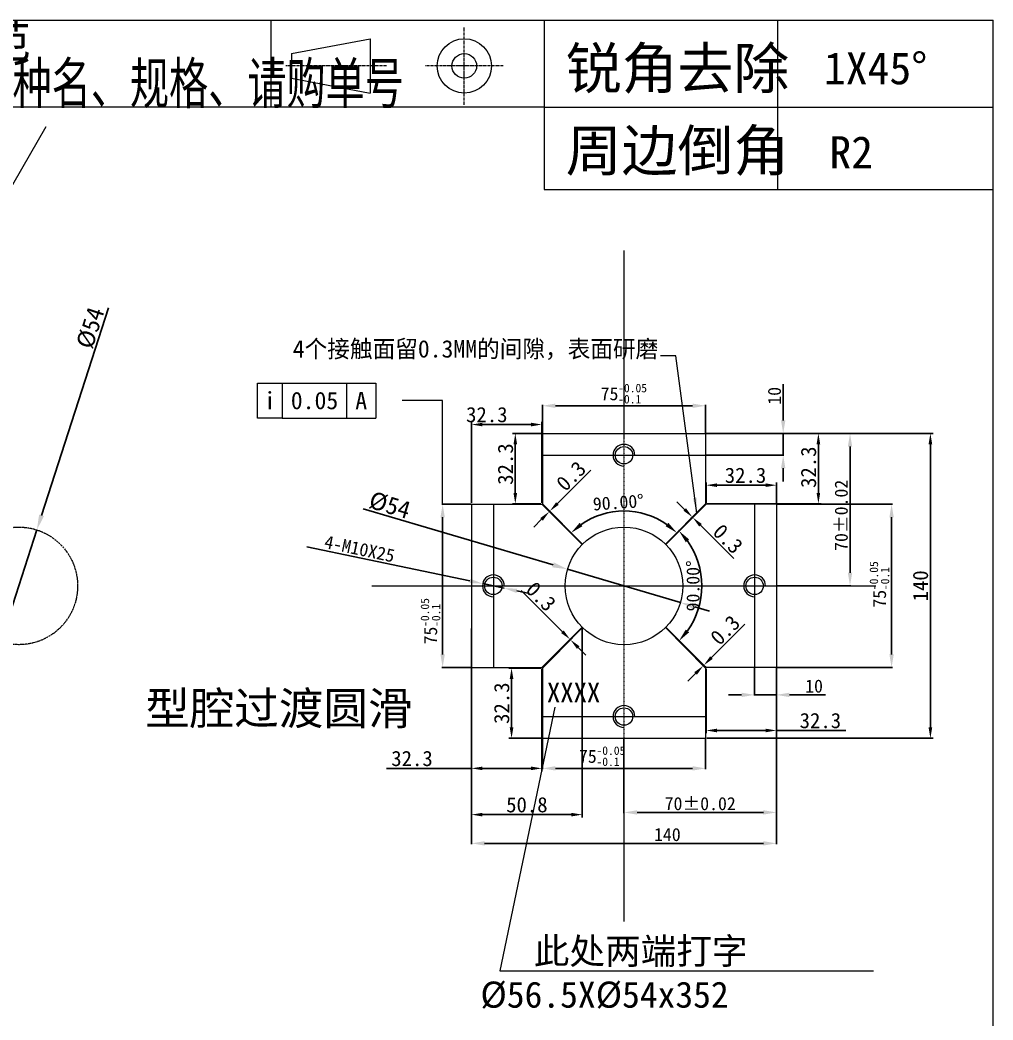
# Model space of a CAD drawing. Header units: inches. Extents: x -4516 to -3093, y -965 to -7.
# Drawn here: x -3596.3 to -3149.4, y -469.4 to -10.2 of the extents above; entities that cross this region are included whole.
import ezdxf

# ---------------------------------------------------------------- set-up
doc = ezdxf.new("R2010")
doc.units = ezdxf.units.IN
doc.header["$MEASUREMENT"] = 0
doc.linetypes.add('CENTER', pattern=[2, 1.25, -0.25, 0.25, -0.25])
doc.linetypes.add('PHANTOM2', pattern=[1.25, 0.625, -0.125, 0.125, -0.125, 0.125, -0.125])
for name, color, linetype, lineweight in [('CEN', 1, 'CENTER', 18), ('CON', 7, 'Continuous', 18), ('DIM', 7, 'Continuous', 18), ('PHA', 4, 'PHANTOM2', 18)]:
    doc.layers.add(name, color=color, linetype=linetype, lineweight=lineweight)
doc.styles.add('HZ', font='')
doc.styles.get('HZ').set_extended_font_data('宋体')
doc.dimstyles.new('11', dxfattribs={"dimscale": 2, "dimtxt": 3, "dimasz": 3, "dimexe": 0.18, "dimexo": 0.0625, "dimgap": 0.5, "dimtad": 1, "dimdsep": 46, "dimtxsty": 'Standard', "dimcen": 0.09, "dimdle": 6, "dimadec": 0, "dimazin": 0, "dimtfac": 1, "dimtmove": 0, "dimatfit": 3, "dimfxl": 1, "dimtolj": 1, "dimarcsym": 0})
doc.dimstyles.new('ISO-25', dxfattribs={"dimtxt": 8, "dimasz": 7, "dimexe": 1, "dimexo": 0, "dimgap": 1, "dimtad": 1, "dimdec": 3, "dimdsep": 46, "dimtxsty": 'Standard', "dimcen": 0, "dimdle": 14, "dimazin": 0, "dimtfac": 1, "dimtdec": 3, "dimtmove": 0, "dimatfit": 3, "dimfxl": 1, "dimtolj": 1, "dimarcsym": 0})
doc.dimstyles.new('ISO-25$0', dxfattribs={"dimtxt": 7, "dimasz": 5, "dimexe": 1.25, "dimexo": 0.625, "dimgap": 1, "dimtad": 1, "dimdec": 1, "dimdsep": 46, "dimtxsty": 'Standard', "dimcen": -2.5, "dimdle": 10, "dimadec": 1, "dimazin": 2, "dimtfac": 1, "dimtdec": 1, "dimtmove": 0, "dimatfit": 3, "dimfxl": 1, "dimtolj": 1, "dimarcsym": 0})

# ---------------------------------------------------------------- blocks, each defined once
blk = doc.blocks.new('*X6')
at = {"layer": 'DIM', "ltscale": 2}
for points in [[(-3312.91, -373.08), (-3312.91, -375.08), (-3318.91, -374.08)], [(-3254.91, -375.08), (-3254.91, -373.08), (-3248.91, -374.08)]]:
    blk.add_hatch(color=0, dxfattribs=at).paths.add_polyline_path(points, flags=0)
at = {"layer": 'DIM', "color": 0, "lineweight": -2}
for p, q in [((-3248.91, -307.8), (-3248.91, -374.44)), ((-3318.91, -340.18), (-3318.91, -374.44)), ((-3312.91, -374.08), (-3254.91, -374.08))]:
    blk.add_line(p, q, dxfattribs=at)
at = {"layer": 'DIM', "color": 0, "ltscale": 2, "insert": (-3283.91, -370.08), "char_height": 6, "width": 66.5028, "attachment_point": 5}
blk.add_mtext('70%%P0.02', dxfattribs=at)
blk = doc.blocks.new('*X7')
at = {"layer": 'DIM', "ltscale": 2}
for points in [[(-3382.91, -387.28), (-3382.91, -389.28), (-3388.91, -388.28)], [(-3254.91, -389.28), (-3254.91, -387.28), (-3248.91, -388.28)]]:
    blk.add_hatch(color=0, dxfattribs=at).paths.add_polyline_path(points, flags=0)
at = {"layer": 'DIM', "color": 0, "lineweight": -2}
for p, q in [((-3388.91, -307.68), (-3388.91, -388.64)), ((-3248.91, -307.68), (-3248.91, -388.64)), ((-3382.91, -388.28), (-3254.91, -388.28))]:
    blk.add_line(p, q, dxfattribs=at)
at = {"layer": 'DIM', "color": 0, "ltscale": 2, "insert": (-3298.99, -384.28), "char_height": 6, "width": 22.9274, "attachment_point": 5}
blk.add_mtext('140', dxfattribs=at)
blk = doc.blocks.new('*X9')
at = {"layer": 'DIM', "ltscale": 2}
for points in [[(-3228.8, -205.05), (-3230.47, -205.05), (-3229.63, -200.05)], [(-3230.47, -227.34), (-3228.8, -227.34), (-3229.63, -232.34)]]:
    blk.add_hatch(color=0, dxfattribs=at).paths.add_polyline_path(points, flags=0)
at = {"layer": 'DIM', "color": 0, "lineweight": -2}
for p, q in [((-3280.79, -200.05), (-3228.38, -200.05)), ((-3229.63, -227.34), (-3229.63, -205.05)), ((-3280.79, -232.34), (-3228.38, -232.34))]:
    blk.add_line(p, q, dxfattribs=at)
at = {"layer": 'DIM', "color": 0, "ltscale": 2, "insert": (-3234.13, -215.56), "char_height": 7, "width": 37.6201, "attachment_point": 5, "rotation": 90}
blk.add_mtext('32.3', dxfattribs=at)
blk = doc.blocks.new('*X10')
at = {"layer": 'DIM', "ltscale": 2}
for points in [[(-3350.06, -231.62), (-3348.88, -232.8), (-3353.01, -235.74)], [(-3356.17, -240.08), (-3357.35, -238.9), (-3353.22, -235.95)]]:
    blk.add_hatch(color=0, dxfattribs=at).paths.add_polyline_path(points, flags=0)
at = {"layer": 'DIM', "color": 0, "lineweight": -2}
for p, q in [((-3349.47, -232.21), (-3334.15, -216.89)), ((-3353.22, -235.95), (-3353.01, -235.74)), ((-3352.89, -236.28), (-3352.34, -236.84)), ((-3352.68, -236.07), (-3352.12, -236.63)), ((-3356.76, -239.49), (-3360.29, -243.03))]:
    blk.add_line(p, q, dxfattribs=at)
at = {"layer": 'DIM', "color": 0, "ltscale": 2, "insert": (-3343.23, -219.6), "char_height": 7, "width": 29.4773, "attachment_point": 5, "rotation": 45}
blk.add_mtext('0.3', dxfattribs=at)
blk = doc.blocks.new('*X11')
at = {"layer": 'DIM', "ltscale": 2}
for points in [[(-3383.91, -195.13), (-3383.91, -196.8), (-3388.91, -195.96)], [(-3361.62, -196.8), (-3361.62, -195.13), (-3356.62, -195.96)]]:
    blk.add_hatch(color=0, dxfattribs=at).paths.add_polyline_path(points, flags=0)
at = {"layer": 'DIM', "color": 0, "lineweight": -2}
for p, q in [((-3388.91, -231.93), (-3388.91, -194.71)), ((-3361.62, -195.96), (-3383.91, -195.96)), ((-3356.62, -231.93), (-3356.62, -194.71))]:
    blk.add_line(p, q, dxfattribs=at)
at = {"layer": 'DIM', "color": 0, "ltscale": 2, "insert": (-3381.91, -191.46), "char_height": 7, "width": 37.6201, "attachment_point": 5}
blk.add_mtext('32.3', dxfattribs=at)
blk = doc.blocks.new('*X12')
at = {"layer": 'DIM', "ltscale": 2}
for points in [[(-3367.99, -205.05), (-3369.66, -205.05), (-3368.82, -200.05)], [(-3369.66, -227.34), (-3367.99, -227.34), (-3368.82, -232.34)]]:
    blk.add_hatch(color=0, dxfattribs=at).paths.add_polyline_path(points, flags=0)
at = {"layer": 'DIM', "color": 0, "lineweight": -2}
for p, q in [((-3357.04, -200.05), (-3370.07, -200.05)), ((-3368.82, -227.34), (-3368.82, -205.05)), ((-3357.04, -232.34), (-3370.07, -232.34))]:
    blk.add_line(p, q, dxfattribs=at)
at = {"layer": 'DIM', "color": 0, "ltscale": 2, "insert": (-3373.32, -214.11), "char_height": 7, "width": 37.6201, "attachment_point": 5, "rotation": 90}
blk.add_mtext('32.3', dxfattribs=at)
blk = doc.blocks.new('*X13')
at = {"layer": 'DIM', "ltscale": 2}
for points in [[(-3276.2, -222.98), (-3276.2, -224.64), (-3281.2, -223.81)], [(-3253.91, -224.64), (-3253.91, -222.98), (-3248.91, -223.81)]]:
    blk.add_hatch(color=0, dxfattribs=at).paths.add_polyline_path(points, flags=0)
at = {"layer": 'DIM', "color": 0, "lineweight": -2}
for p, q in [((-3281.2, -231.93), (-3281.2, -222.56)), ((-3276.2, -223.81), (-3253.91, -223.81)), ((-3248.91, -231.93), (-3248.91, -222.56))]:
    blk.add_line(p, q, dxfattribs=at)
at = {"layer": 'DIM', "color": 0, "ltscale": 2, "insert": (-3263.1, -219.31), "char_height": 7, "width": 37.6201, "attachment_point": 5}
blk.add_mtext('32.3', dxfattribs=at)
blk = doc.blocks.new('*X14')
at = {"layer": 'DIM', "ltscale": 2}
for points in [[(-3339.28, -241.1), (-3338, -242.64), (-3343.24, -245.73)], [(-3299.82, -242.64), (-3298.54, -241.1), (-3294.58, -245.73)]]:
    blk.add_hatch(color=0, dxfattribs=at).paths.add_polyline_path(points, flags=0)
at = {"layer": 'DIM', "color": 0, "lineweight": -2}
for p, q in [((-3344.42, -244.54), (-3342.98, -245.98)), ((-3293.4, -244.54), (-3294.84, -245.98))]:
    blk.add_line(p, q, dxfattribs=at)
blk.add_arc((-3318.91, -270.05), 34.4, 55.0057, 124.9943, dxfattribs=at)
at = {"layer": 'DIM', "color": 0, "ltscale": 2, "insert": (-3321.52, -231.74), "char_height": 6, "width": 49.1474, "attachment_point": 5, "rotation": 3.9}
blk.add_mtext('90.00%%D', dxfattribs=at)
blk = doc.blocks.new('*X15')
at = {"layer": 'DIM', "ltscale": 2}
for points in [[(-3214.11, -206.05), (-3216.11, -206.05), (-3215.11, -200.05)], [(-3216.11, -264.05), (-3214.11, -264.05), (-3215.11, -270.05)]]:
    blk.add_hatch(color=0, dxfattribs=at).paths.add_polyline_path(points, flags=0)
at = {"layer": 'DIM', "color": 0, "lineweight": -2}
for p, q in [((-3281.16, -200.05), (-3214.75, -200.05)), ((-3215.11, -264.05), (-3215.11, -206.05)), ((-3248.79, -270.05), (-3214.75, -270.05))]:
    blk.add_line(p, q, dxfattribs=at)
at = {"layer": 'DIM', "color": 0, "ltscale": 2, "insert": (-3219.11, -237.65), "char_height": 6, "width": 66.5028, "attachment_point": 5, "rotation": 90}
blk.add_mtext('70%%P0.02', dxfattribs=at)
blk = doc.blocks.new('*X16')
at = {"layer": 'DIM', "ltscale": 2}
for points in [[(-3389.88, -268.77), (-3389.47, -266.81), (-3383.8, -269.02)], [(-3367.94, -271.34), (-3368.35, -273.29), (-3374.02, -271.08)]]:
    blk.add_hatch(color=0, dxfattribs=at).paths.add_polyline_path(points, flags=0)
at = {"layer": 'DIM', "color": 0, "lineweight": -2}
for p, q in [((-3464.51, -252.05), (-3389.67, -267.79)), ((-3374.02, -271.08), (-3383.8, -269.02)), ((-3368.15, -272.32), (-3362.27, -273.55))]:
    blk.add_line(p, q, dxfattribs=at)
at = {"layer": 'DIM', "color": 0, "ltscale": 2, "insert": (-3440.34, -253.05), "char_height": 6, "width": 67.9943, "attachment_point": 5, "rotation": 348.1255}
blk.add_mtext('4-M10X25', dxfattribs=at)
blk = doc.blocks.new('*X17')
at = {"layer": 'DIM', "ltscale": 2}
for points in [[(-3177.36, -205.05), (-3179.03, -205.05), (-3178.2, -200.05)], [(-3179.03, -335.05), (-3177.36, -335.05), (-3178.2, -340.05)]]:
    blk.add_hatch(color=0, dxfattribs=at).paths.add_polyline_path(points, flags=0)
at = {"layer": 'DIM', "color": 0, "lineweight": -2}
for p, q in [((-3280.79, -200.05), (-3176.95, -200.05)), ((-3178.2, -335.05), (-3178.2, -205.05)), ((-3280.79, -340.05), (-3176.95, -340.05))]:
    blk.add_line(p, q, dxfattribs=at)
at = {"layer": 'DIM', "color": 0, "ltscale": 2, "insert": (-3182.7, -270.05), "char_height": 7, "width": 26.7486, "attachment_point": 5, "rotation": 90}
blk.add_mtext('140', dxfattribs=at)
blk = doc.blocks.new('*X18')
at = {"layer": 'DIM', "linetype": 'Continuous'}
blk.add_hatch(color=0, dxfattribs=at).paths.add_polyline_path([(16.69, -72.26), (14.89, -65.44), (16.63, -65.21)], flags=0)
at = {"layer": 'DIM', "color": 0, "linetype": 'Continuous'}
for p, q in [((7, 0), (0, 0)), ((16.69, -72.26), (7, 0))]:
    blk.add_line(p, q, dxfattribs=at)
at = {"layer": 'DIM', "color": 0}
blk.add_line((0, 0), (0, 0), dxfattribs=at)
blk = doc.blocks.new('*X19')
at = {"layer": 'DIM', "ltscale": 2}
for points in [[(-3347.81, -291.67), (-3346.63, -290.49), (-3343.68, -294.61)], [(-3339.35, -297.77), (-3340.52, -298.95), (-3343.47, -294.83)]]:
    blk.add_hatch(color=0, dxfattribs=at).paths.add_polyline_path(points, flags=0)
at = {"layer": 'DIM', "color": 0, "lineweight": -2}
for p, q in [((-3347.22, -291.08), (-3366.11, -272.19)), ((-3354.32, -305.25), (-3342.8, -293.73)), ((-3354.11, -305.47), (-3342.59, -293.94)), ((-3343.68, -294.61), (-3343.47, -294.83)), ((-3339.94, -298.36), (-3336.4, -301.9))]:
    blk.add_line(p, q, dxfattribs=at)
at = {"layer": 'DIM', "color": 0, "ltscale": 2, "insert": (-3357.03, -274.9), "char_height": 7, "width": 29.4773, "attachment_point": 5, "rotation": 315}
blk.add_mtext('0.3', dxfattribs=at)
blk = doc.blocks.new('*X20')
at = {"layer": 'DIM', "ltscale": 2}
for points in [[(-3279.31, -302.37), (-3278.13, -303.55), (-3282.25, -306.5)], [(-3285.41, -310.83), (-3286.59, -309.65), (-3282.47, -306.71)]]:
    blk.add_hatch(color=0, dxfattribs=at).paths.add_polyline_path(points, flags=0)
at = {"layer": 'DIM', "color": 0, "lineweight": -2}
for p, q in [((-3278.72, -302.96), (-3263.4, -287.64)), ((-3282.47, -306.71), (-3282.25, -306.5)), ((-3282.09, -307.09), (-3281.58, -307.59)), ((-3281.88, -306.87), (-3281.37, -307.38)), ((-3286, -310.24), (-3289.54, -313.78))]:
    blk.add_line(p, q, dxfattribs=at)
at = {"layer": 'DIM', "color": 0, "ltscale": 2, "insert": (-3272.47, -290.35), "char_height": 7, "width": 29.4773, "attachment_point": 5, "rotation": 45}
blk.add_mtext('0.3', dxfattribs=at)
blk = doc.blocks.new('*X21')
at = {"layer": 'DIM', "ltscale": 2}
for points in [[(-3289.01, -248.73), (-3290.54, -250.02), (-3293.65, -244.79)], [(-3290.54, -290.09), (-3289.01, -291.38), (-3293.65, -295.32)]]:
    blk.add_hatch(color=0, dxfattribs=at).paths.add_polyline_path(points, flags=0)
at = {"layer": 'DIM', "color": 0, "lineweight": -2}
for p, q in [((-3293.4, -244.54), (-3293.9, -245.04)), ((-3293.4, -295.56), (-3293.9, -295.06))]:
    blk.add_line(p, q, dxfattribs=at)
blk.add_arc((-3318.91, -270.05), 35.73, 324.6331, 35.3669, dxfattribs=at)
at = {"layer": 'DIM', "color": 0, "ltscale": 2, "insert": (-3287.18, -270.05), "char_height": 6, "width": 48.4022, "attachment_point": 5, "rotation": 90}
blk.add_mtext('90.00%%D', dxfattribs=at)
blk = doc.blocks.new('*X23')
at = {"layer": 'DIM', "color": 0, "ltscale": 2, "char_height": 6, "attachment_point": 1, "rotation": 90}
for s, insert, width in [('{\\H0.65x;-0.05}', (-3206.11, -300.27), 53.6849), ('{\\H0.65x;-0.1}', (-3201, -300.27), 53.6849), ('75', (-3204.56, -308.32), 85.8637)]:
    blk.add_mtext(s, dxfattribs=dict(at, insert=insert, width=width))
blk = doc.blocks.new('*X22')
at = {"layer": 'DIM', "ltscale": 2}
for points in [[(-3195.01, -238.55), (-3197.01, -238.55), (-3196.01, -232.55)], [(-3197.01, -301.55), (-3195.01, -301.55), (-3196.01, -307.55)]]:
    blk.add_hatch(color=0, dxfattribs=at).paths.add_polyline_path(points, flags=0)
at = {"layer": 'DIM', "color": 0, "lineweight": -2}
for p, q in [((-3248.79, -232.55), (-3195.65, -232.55)), ((-3196.01, -238.55), (-3196.01, -301.55)), ((-3248.79, -307.55), (-3195.65, -307.55))]:
    blk.add_line(p, q, dxfattribs=at)
at = {"layer": 'DIM', "color": 0, "ltscale": 2}
blk.add_blockref('*X23', (0, 28.28), dxfattribs=at)
blk = doc.blocks.new('*X25')
at = {"layer": 'DIM', "color": 0, "ltscale": 2, "char_height": 6, "attachment_point": 1, "rotation": 90}
for s, insert, width in [('{\\H0.65x;-0.05}', (-3412.3, -317.18), 53.6849), ('{\\H0.65x;-0.1}', (-3407.19, -317.18), 53.6849), ('75', (-3410.75, -325.22), 85.8637)]:
    blk.add_mtext(s, dxfattribs=dict(at, insert=insert, width=width))
blk = doc.blocks.new('*X24')
at = {"layer": 'DIM', "ltscale": 2}
for points in [[(-3401.2, -238.55), (-3403.2, -238.55), (-3402.2, -232.55)], [(-3403.2, -301.55), (-3401.2, -301.55), (-3402.2, -307.55)]]:
    blk.add_hatch(color=0, dxfattribs=at).paths.add_polyline_path(points, flags=0)
at = {"layer": 'DIM', "color": 0, "lineweight": -2}
for p, q in [((-3389.04, -232.55), (-3402.56, -232.55)), ((-3402.2, -301.55), (-3402.2, -238.55)), ((-3389.04, -307.55), (-3402.56, -307.55))]:
    blk.add_line(p, q, dxfattribs=at)
at = {"layer": 'DIM', "color": 0, "ltscale": 2}
blk.add_blockref('*X25', (0, 28.28), dxfattribs=at)
blk = doc.blocks.new('*X26')
at = {"layer": 'DIM', "ltscale": 2}
for points in [[(-3264.91, -321.1), (-3264.91, -319.1), (-3258.91, -320.1)], [(-3242.91, -319.1), (-3242.91, -321.1), (-3248.91, -320.1)]]:
    blk.add_hatch(color=0, dxfattribs=at).paths.add_polyline_path(points, flags=0)
at = {"layer": 'DIM', "color": 0, "lineweight": -2}
for p, q in [((-3258.91, -307.68), (-3258.91, -320.46)), ((-3248.91, -307.68), (-3248.91, -320.46)), ((-3264.91, -320.1), (-3270.91, -320.1)), ((-3258.91, -320.1), (-3248.91, -320.1)), ((-3242.91, -320.1), (-3226.34, -320.1))]:
    blk.add_line(p, q, dxfattribs=at)
at = {"layer": 'DIM', "color": 0, "ltscale": 2, "insert": (-3231.62, -316.1), "char_height": 6, "width": 14.3464, "attachment_point": 5}
blk.add_mtext('10', dxfattribs=at)
blk = doc.blocks.new('*X28')
at = {"layer": 'DIM', "color": 0, "ltscale": 2, "char_height": 6, "attachment_point": 1}
for s, insert, width in [('75', (-3339.6, -373.58), 85.8637), ('{\\H0.65x;-0.05}', (-3331.56, -372.03), 53.6849), ('{\\H0.65x;-0.1}', (-3331.56, -377.15), 53.6849)]:
    blk.add_mtext(s, dxfattribs=dict(at, insert=insert, width=width))
blk = doc.blocks.new('*X27')
at = {"layer": 'DIM', "ltscale": 2}
for points in [[(-3350.41, -352.85), (-3350.41, -354.85), (-3356.41, -353.85)], [(-3287.41, -354.85), (-3287.41, -352.85), (-3281.41, -353.85)]]:
    blk.add_hatch(color=0, dxfattribs=at).paths.add_polyline_path(points, flags=0)
at = {"layer": 'DIM', "color": 0, "lineweight": -2}
for p, q in [((-3356.41, -340.18), (-3356.41, -354.21)), ((-3281.41, -340.18), (-3281.41, -354.21)), ((-3350.41, -353.85), (-3287.41, -353.85))]:
    blk.add_line(p, q, dxfattribs=at)
at = {"layer": 'DIM', "color": 0, "ltscale": 2}
blk.add_blockref('*X28', (0, 28.28), dxfattribs=at)
blk = doc.blocks.new('*X29')
at = {"layer": 'DIM', "ltscale": 2}
for points in [[(-3383.91, -353.02), (-3383.91, -354.68), (-3388.91, -353.85)], [(-3361.62, -354.68), (-3361.62, -353.02), (-3356.62, -353.85)]]:
    blk.add_hatch(color=0, dxfattribs=at).paths.add_polyline_path(points, flags=0)
at = {"layer": 'DIM', "color": 0, "lineweight": -2}
for p, q in [((-3388.91, -308.18), (-3388.91, -355.1)), ((-3356.62, -308.18), (-3356.62, -355.1)), ((-3388.91, -353.85), (-3427.93, -353.85)), ((-3361.62, -353.85), (-3383.91, -353.85))]:
    blk.add_line(p, q, dxfattribs=at)
at = {"layer": 'DIM', "color": 0, "ltscale": 2, "insert": (-3416.27, -349.35), "char_height": 7, "width": 37.6201, "attachment_point": 5}
blk.add_mtext('32.3', dxfattribs=at)
blk = doc.blocks.new('*X30')
at = {"layer": 'DIM', "ltscale": 2}
for points in [[(-3369.71, -312.76), (-3371.38, -312.76), (-3370.55, -307.76)], [(-3371.38, -335.05), (-3369.71, -335.05), (-3370.55, -340.05)]]:
    blk.add_hatch(color=0, dxfattribs=at).paths.add_polyline_path(points, flags=0)
at = {"layer": 'DIM', "color": 0, "lineweight": -2}
for p, q in [((-3357.04, -307.76), (-3371.8, -307.76)), ((-3370.55, -312.76), (-3370.55, -335.05)), ((-3357.04, -340.05), (-3371.8, -340.05))]:
    blk.add_line(p, q, dxfattribs=at)
at = {"layer": 'DIM', "color": 0, "ltscale": 2, "insert": (-3375.05, -323.91), "char_height": 7, "width": 37.6201, "attachment_point": 5, "rotation": 90}
blk.add_mtext('32.3', dxfattribs=at)
blk = doc.blocks.new('*X31')
at = {"layer": 'DIM', "ltscale": 2}
for points in [[(-3276.2, -335.62), (-3276.2, -337.29), (-3281.2, -336.45)], [(-3253.91, -337.29), (-3253.91, -335.62), (-3248.91, -336.45)]]:
    blk.add_hatch(color=0, dxfattribs=at).paths.add_polyline_path(points, flags=0)
at = {"layer": 'DIM', "color": 0, "lineweight": -2}
for p, q in [((-3281.2, -308.18), (-3281.2, -337.7)), ((-3248.91, -308.18), (-3248.91, -337.7)), ((-3276.2, -336.45), (-3253.91, -336.45)), ((-3248.91, -336.45), (-3217.05, -336.45))]:
    blk.add_line(p, q, dxfattribs=at)
at = {"layer": 'DIM', "color": 0, "ltscale": 2, "insert": (-3228.72, -331.95), "char_height": 7, "width": 37.6201, "attachment_point": 5}
blk.add_mtext('32.3', dxfattribs=at)
blk = doc.blocks.new('*X32')
at = {"layer": 'DIM', "ltscale": 2}
for points in [[(-3291.65, -235.51), (-3290.47, -234.33), (-3287.52, -238.45)], [(-3283.19, -241.61), (-3284.36, -242.79), (-3287.31, -238.67)]]:
    blk.add_hatch(color=0, dxfattribs=at).paths.add_polyline_path(points, flags=0)
at = {"layer": 'DIM', "color": 0, "lineweight": -2}
for p, q in [((-3291.06, -234.92), (-3294.59, -231.38)), ((-3287.52, -238.45), (-3287.31, -238.67)), ((-3287.94, -238.87), (-3288.41, -239.34)), ((-3287.73, -239.08), (-3288.2, -239.55)), ((-3283.78, -242.2), (-3268.45, -257.52))]:
    blk.add_line(p, q, dxfattribs=at)
at = {"layer": 'DIM', "color": 0, "ltscale": 2, "insert": (-3271.17, -248.45), "char_height": 7, "width": 29.4773, "attachment_point": 5, "rotation": 315}
blk.add_mtext('0.3', dxfattribs=at)
blk = doc.blocks.new('*X33')
at = {"layer": 'DIM', "ltscale": 2}
for points in [[(-3246.79, -194.05), (-3244.79, -194.05), (-3245.79, -200.05)], [(-3244.79, -216.05), (-3246.79, -216.05), (-3245.79, -210.05)]]:
    blk.add_hatch(color=0, dxfattribs=at).paths.add_polyline_path(points, flags=0)
at = {"layer": 'DIM', "color": 0, "lineweight": -2}
for p, q in [((-3245.79, -194.05), (-3245.79, -177.48)), ((-3281.29, -200.05), (-3245.43, -200.05)), ((-3245.79, -210.05), (-3245.79, -200.05)), ((-3281.29, -210.05), (-3245.43, -210.05)), ((-3245.79, -216.05), (-3245.79, -222.05))]:
    blk.add_line(p, q, dxfattribs=at)
at = {"layer": 'DIM', "color": 0, "ltscale": 2, "insert": (-3249.79, -182.77), "char_height": 6, "width": 14.3464, "attachment_point": 5, "rotation": 90}
blk.add_mtext('10', dxfattribs=at)
blk = doc.blocks.new('*X35')
at = {"layer": 'DIM', "color": 0, "ltscale": 2, "char_height": 6, "attachment_point": 1}
for s, insert, width in [('{\\H0.65x;-0.05}', (-3321.6, -205.53), 53.6849), ('75', (-3329.64, -207.08), 85.8637), ('{\\H0.65x;-0.1}', (-3321.6, -210.64), 53.6849)]:
    blk.add_mtext(s, dxfattribs=dict(at, insert=insert, width=width))
blk = doc.blocks.new('*X34')
at = {"layer": 'DIM', "ltscale": 2}
for points in [[(-3350.41, -186.34), (-3350.41, -188.34), (-3356.41, -187.34)], [(-3287.41, -188.34), (-3287.41, -186.34), (-3281.41, -187.34)]]:
    blk.add_hatch(color=0, dxfattribs=at).paths.add_polyline_path(points, flags=0)
at = {"layer": 'DIM', "color": 0, "lineweight": -2}
for p, q in [((-3356.41, -199.93), (-3356.41, -186.98)), ((-3350.41, -187.34), (-3287.41, -187.34)), ((-3281.41, -199.93), (-3281.41, -186.98))]:
    blk.add_line(p, q, dxfattribs=at)
at = {"layer": 'DIM', "color": 0, "ltscale": 2}
blk.add_blockref('*X35', (0, 28.28), dxfattribs=at)
blk = doc.blocks.new('*X36')
at = {"layer": 'DIM', "color": 0, "linetype": 'Continuous', "lineweight": -2}
for p, q in [((0, 8), (11.31, 8)), ((0, -8), (0, 8)), ((11.31, 8), (11.31, -8)), ((11.31, 8), (54.35, 8)), ((40.94, 8), (40.94, -8)), ((54.35, 8), (54.35, -8)), ((0, 0), (0, 0)), ((0, 0), (0, 0)), ((11.31, -8), (0, -8)), ((11.31, -8), (54.35, -8))]:
    blk.add_line(p, q, dxfattribs=at)
at = {"layer": 'DIM', "color": 0, "char_height": 8, "attachment_point": 5}
for s, insert, width in [('i', (5.65, 0), 11.3073), ('A', (47.64, 0), 16)]:
    blk.add_mtext(s, dxfattribs=dict(at, insert=insert, width=width))
at = {"layer": 'DIM', "color": 0, "lineweight": -2, "insert": (15.31, 0), "char_height": 8, "width": 43.2626, "attachment_point": 4}
blk.add_mtext('0.05', dxfattribs=at)
blk = doc.blocks.new('*X54')
at = {"layer": 'CON', "ltscale": 2}
for points in [[(-3587.53, -237.33), (-3585.31, -238.05), (-3588.56, -244.35)], [(-3606.15, -302.77), (-3608.37, -302.06), (-3605.12, -295.75)]]:
    blk.add_hatch(color=0, dxfattribs=at).paths.add_polyline_path(points, flags=0)
at = {"layer": 'CON', "color": 0, "lineweight": -2, "ltscale": 2}
for p, q in [((-3555.72, -142.39), (-3586.42, -237.69)), ((-3605.12, -295.75), (-3588.56, -244.35)), ((-3607.26, -302.41), (-3609.41, -309.08))]:
    blk.add_line(p, q, dxfattribs=at)
at = {"layer": 'CON', "color": 0, "ltscale": 2, "insert": (-3563.94, -151.6), "char_height": 8, "width": 36.1117, "attachment_point": 5, "rotation": 72.1462}
blk.add_mtext('%%C54', dxfattribs=at)
blk = doc.blocks.new('*X59')
at = {"layer": 'CON', "ltscale": 2}
for points in [[(-3383.91, -374.27), (-3383.91, -375.93), (-3388.91, -375.1)], [(-3343.1, -375.93), (-3343.1, -374.27), (-3338.1, -375.1)]]:
    blk.add_hatch(color=0, dxfattribs=at).paths.add_polyline_path(points, flags=0)
at = {"layer": 'CON', "color": 0, "lineweight": -2, "ltscale": 2}
for p, q in [((-3388.91, -289.67), (-3388.91, -376.35)), ((-3338.1, -289.67), (-3338.1, -376.35)), ((-3343.1, -375.1), (-3383.91, -375.1))]:
    blk.add_line(p, q, dxfattribs=at)
at = {"layer": 'CON', "color": 0, "ltscale": 2, "insert": (-3363.51, -370.6), "char_height": 7, "width": 37.6983, "attachment_point": 5}
blk.add_mtext('50.8', dxfattribs=at)
blk = doc.blocks.new('*X60')
at = {"layer": 'CON', "ltscale": 2}
for points in [[(-3351.85, -261.53), (-3351.18, -259.29), (-3344.8, -262.4)], [(-3285.98, -278.58), (-3286.64, -280.81), (-3293.02, -277.71)]]:
    blk.add_hatch(color=0, dxfattribs=at).paths.add_polyline_path(points, flags=0)
at = {"layer": 'CON', "color": 0, "lineweight": -2, "ltscale": 2}
for p, q in [((-3438.72, -234.62), (-3351.51, -260.41)), ((-3293.02, -277.71), (-3344.8, -262.4)), ((-3286.31, -279.7), (-3279.59, -281.68))]:
    blk.add_line(p, q, dxfattribs=at)
at = {"layer": 'CON', "color": 0, "ltscale": 2, "insert": (-3426.48, -233.03), "char_height": 8, "width": 39.116, "attachment_point": 5, "rotation": 343.5244}
blk.add_mtext('%%C54', dxfattribs=at)

msp = doc.modelspace()

# ---------------------------------------------------------------- linework, layer by layer
at = {"layer": 'CEN'}
for p, q in [((-3392.2556, -49.1492), (-3392.2556, -13.4229)), ((-3427.9516, -31.286), (-3474.2254, -31.286)), ((-3374.3817, -31.286), (-3410.1295, -31.286))]:
    msp.add_line(p, q, dxfattribs=at)
at = {"layer": 'CEN', "ltscale": 0.25}
for p, q in [((-3318.9102, -115.9786), (-3318.9102, -424.1262)), ((-3356.4102, -210.0524), (-3281.4102, -210.0524)), ((-3378.9102, -232.5524), (-3378.9102, -307.5524)), ((-3258.9102, -232.5524), (-3258.9102, -307.5524)), ((-3434.6651, -270.0524), (-3203.1553, -270.0524)), ((-3356.4102, -330.0524), (-3281.4102, -330.0524))]:
    msp.add_line(p, q, dxfattribs=at)
at = {"layer": 'CON'}
for p, q in [((-3149.4378, -927.8423), (-3149.4378, -10.2016)), ((-3356.4102, -200.0524), (-3356.4102, -232.3403)), ((-3356.4102, -200.0524), (-3281.4102, -200.0524)), ((-3281.4102, -200.0524), (-3281.4102, -232.3403)), ((-3388.9102, -232.5524), (-3388.9102, -307.5524)), ((-3388.9102, -232.5524), (-3356.6223, -232.5524)), ((-3338.0635, -251.0222), (-3356.6223, -232.5524)), ((-3337.9404, -250.899), (-3356.4102, -232.3403)), ((-3299.9024, -250.8768), (-3281.4102, -232.3403)), ((-3299.7345, -251.0446), (-3281.198, -232.5524)), ((-3248.9102, -232.5524), (-3281.198, -232.5524)), ((-3248.9102, -232.5524), (-3248.9102, -307.5524)), ((-3338.1041, -289.0417), (-3356.6223, -307.5524)), ((-3337.9179, -289.228), (-3356.4102, -307.7645)), ((-3299.8998, -289.2255), (-3281.4102, -307.7645)), ((-3299.7371, -289.0628), (-3281.198, -307.5524)), ((-3388.9102, -307.5524), (-3356.6223, -307.5524)), ((-3248.9102, -307.5524), (-3281.198, -307.5524)), ((-3356.4102, -307.7645), (-3356.4102, -340.0524)), ((-3281.4102, -307.7645), (-3281.4102, -340.0524)), ((-3356.4102, -340.0524), (-3281.4102, -340.0524))]:
    msp.add_line(p, q, dxfattribs=at)
msp.add_lwpolyline([(-4515.5092, -10.2016), (-3149.4378, -10.2016)], dxfattribs=at)
for centre in [(-3318.9102, -210.0524), (-3378.9102, -270.0524), (-3258.9102, -270.0524), (-3318.9102, -330.0524)]:
    msp.add_circle(centre, 4, dxfattribs=at)
at = {"layer": 'CON', "ltscale": 2}
msp.add_circle((-3318.9102, -270.0524), 27, dxfattribs=at)
at = {"layer": 'DIM'}
for p, q in [((-3481.0692, -10.2016), (-3481.0692, -50.2013)), ((-3355.5102, -10.2016), (-3355.5102, -50.2013)), ((-3248.2607, -50.2013), (-3248.2607, -10.2016)), ((-3471.6079, -25.6347), (-3435.4673, -18.8049)), ((-3435.4673, -18.8049), (-3435.4673, -43.7672)), ((-3471.6079, -25.6347), (-3471.6079, -36.9373)), ((-3471.6079, -36.9373), (-3435.4673, -43.7672)), ((-3481.0692, -50.2013), (-3710.0528, -50.2013)), ((-3355.5102, -50.2013), (-3481.0692, -50.2013)), ((-3355.5102, -47.974), (-3355.5102, -87.9737)), ((-3355.5102, -50.2013), (-3149.4378, -50.2013)), ((-3248.2607, -87.9737), (-3248.2607, -47.974)), ((-3616.2892, -114.5685), (-3584.285, -59.1355)), ((-3355.5102, -85.7464), (-3355.5102, -87.9737)), ((-3248.2607, -87.9737), (-3248.2607, -85.7464)), ((-3355.5102, -87.9737), (-3149.4378, -87.9737)), ((-3355.5102, -87.9737), (-3149.4378, -87.9737)), ((-3402.2043, -184.9317), (-3420.8167, -184.9317)), ((-3402.2043, -232.5524), (-3402.2043, -184.9317)), ((-3350.6408, -325.6925), (-3375.8628, -446.8871)), ((-3375.8628, -446.8871), (-3204.3537, -446.8871))]:
    msp.add_line(p, q, dxfattribs=at)
for radius in [12.4811, 5.6513]:
    msp.add_circle((-3392.2556, -31.286), radius, dxfattribs=at)
for centre in [(-3318.9102, -210.0524), (-3378.9102, -270.0524), (-3258.9102, -270.0524), (-3318.9102, -330.0524)]:
    msp.add_arc(centre, 5, 0, 270, dxfattribs=at)
at = {"layer": 'PHA'}
for p, q in [((-3356.6223, -232.5524), (-3356.4102, -232.5524)), ((-3356.4102, -232.3403), (-3356.4102, -232.5524)), ((-3344.5074, -244.4551), (-3356.4102, -232.5524)), ((-3293.3129, -244.4551), (-3281.4102, -232.5524)), ((-3281.4102, -232.3403), (-3281.4102, -232.5524)), ((-3281.198, -232.5524), (-3281.4102, -232.5524)), ((-3344.5074, -295.6497), (-3356.4102, -307.5524)), ((-3293.3129, -295.6497), (-3281.4102, -307.5524)), ((-3356.6223, -307.5524), (-3356.4102, -307.5524)), ((-3356.4102, -307.5524), (-3356.4102, -307.7645)), ((-3281.198, -307.5524), (-3281.4102, -307.5524)), ((-3281.4102, -307.5524), (-3281.4102, -307.7645))]:
    msp.add_line(p, q, dxfattribs=at)
msp.add_circle((-3596.84, -270.0522), 27, dxfattribs=at)
for radius, start, end in [(36.23, 314.762782, 315.237218), (41.2, 314.791398, 315.208602)]:
    msp.add_arc((-3318.9102, -270.0524), radius, start, end, dxfattribs=at)

# ---------------------------------------------------------------- block references
at = {"layer": 'DIM'}
for name, p in [('*X18', (-3302.1762, -164.3676)), ('*X36', (-3487.2377, -184.991))]:
    msp.add_blockref(name, p, dxfattribs=at)

# ---------------------------------------------------------------- texts
at = {"layer": 'DIM', "style": 'HZ'}
for s, height, p in [('按GIANT规范', 15.05872, (-3704.2999, -27.5493)), ('锐角去除', 18.8234, (-3345.6771, -41.7643)), ('周边倒角', 18.8234, (-3345.6771, -79.5367))]:
    msp.add_text(s, height=height, dxfattribs=at).set_placement(p)
at = {"layer": 'DIM', "style": 'HZ', "width": 0.7}
msp.add_text('打刻图号、车种名、规格、请购单号', height=18.8234, dxfattribs=at).set_placement((-3707.5625, -48.6175))
at = {"layer": 'DIM'}
for s, p in [('1X45%%D', (-3227.097, -39.7183)), ('R2', (-3224.5974, -78.2789))]:
    msp.add_text(s, height=14.73674, dxfattribs=at).set_placement(p)
for s, insert, char_height, width, attachment_point in [('4个接触面留0.3MM的间隙，表面研磨', (-3303.1762, -166.3676), 8, 363.798883, 9), ('XXXX', (-3354.3085, -314.4561), 9, 26.18, 1)]:
    msp.add_mtext(s, dxfattribs=dict(at, insert=insert, char_height=char_height, width=width, attachment_point=attachment_point))
at = {"layer": 'DIM', "insert": (-3384.8449, -431.732), "char_height": 12, "width": 220.590478, "attachment_point": 1, "style": 'HZ'}
msp.add_mtext('   此处两端打字\\P%%C56.5X%%C54x352', dxfattribs=at)
at = {"layer": 'DIM', "style": 'HZ'}
msp.add_attdef('型腔过渡圆滑', (-3538.8421, -333.7806), '王保亚', height=15.00637, dxfattribs=at)

# ---------------------------------------------------------------- dimensions: what is measured, and where the dimension line sits
at = {"layer": 'CON', "ltscale": 2}
for p1, p2, picture, middle in [((-3605.1179, -295.7519), (-3588.5621, -244.3525), '*X54', (-3559.1794, -153.1305)), ((-3293.0188, -277.7098), (-3344.8016, -262.395), '*X60', (-3427.8949, -237.8202))]:
    dim = msp.add_diameter_dim_2p(p1=p1, p2=p2, dimstyle='ISO-25', override={"dimpost": '%%C<>', "dimsah": 1, "dimtzin": 8}, dxfattribs=at)
    dim.commit()
    dim.dimension.update_dxf_attribs({"geometry": picture, "text_midpoint": middle, "dimtype": 163})
dim = msp.add_linear_dim(base=(-3388.9102, -375.1011), p1=(-3338.1041, -289.0417), p2=(-3388.9102, -289.0417), dimstyle='ISO-25$0', override={"dimsah": 1, "dimtzin": 8}, dxfattribs=at)
dim.commit()
dim.dimension.update_dxf_attribs({"geometry": '*X59', "text_midpoint": (-3363.5071, -370.6011)})
at = {"layer": 'DIM'}
for base, p1, p2, override, picture, middle in [((-3281.4102, -187.3439), (-3356.4102, -200.0524), (-3281.4102, -200.0524), {"dimsah": 1, "dimadec": 2, "dimtol": 1, "dimtp": -0.05, "dimtm": 0.1, "dimtfac": 0.65, "dimtzin": 8}, '*X34', (-3318.9102, -181.7939)), ((-3248.9102, -374.0838), (-3318.9102, -340.0524), (-3248.9102, -307.6774), {"dimsah": 1, "dimadec": 2, "dimtol": 1, "dimtp": 0.02, "dimtm": 0.02, "dimtzin": 8}, '*X6', (-3283.9102, -370.0838))]:
    dim = msp.add_linear_dim(base=base, p1=p1, p2=p2, dimstyle='11', override=override, dxfattribs=at)
    dim.commit()
    dim.dimension.update_dxf_attribs({"geometry": picture, "text_midpoint": middle})
for base, p1, p2, angle, dimstyle, override, picture, middle in [((-3245.7864, -200.0524), (-3281.4102, -210.0524), (-3281.4102, -200.0524), 90, '11', {"dimsah": 1, "dimadec": 2, "dimtzin": 8}, '*X33', (-3245.7864, -182.7667)), ((-3368.8248, -200.0524), (-3356.4102, -232.3403), (-3356.4102, -200.0524), 90, 'ISO-25$0', {"dimsah": 1, "dimtzin": 8}, '*X12', (-3368.8248, -214.1131)), ((-3229.6335, -200.0524), (-3281.4102, -232.3403), (-3281.4102, -200.0524), 90, 'ISO-25$0', {"dimsah": 1, "dimtzin": 8}, '*X9', (-3229.6335, -215.556)), ((-3196.0082, -307.5524), (-3248.9102, -232.5524), (-3248.9102, -307.5524), 270, '11', {"dimsah": 1, "dimadec": 2, "dimtol": 1, "dimtp": -0.05, "dimtm": 0.1, "dimtfac": 0.65, "dimtzin": 8}, '*X22', (-3196.0082, -269.3016)), ((-3215.1064, -200.0524), (-3248.9102, -270.0524), (-3281.2852, -200.0524), 90, '11', {"dimsah": 1, "dimadec": 2, "dimtol": 1, "dimtp": 0.02, "dimtm": 0.02, "dimtzin": 8}, '*X15', (-3215.1064, -237.6465)), ((-3402.2043, -232.5524), (-3388.9102, -307.5524), (-3388.9102, -232.5524), 90, '11', {"dimsah": 1, "dimadec": 2, "dimtol": 1, "dimtp": -0.05, "dimtm": 0.1, "dimtfac": 0.65, "dimtzin": 8}, '*X24', (-3402.2043, -286.2042)), ((-3343.4707, -294.8251), (-3354.7657, -305.6959), (-3354.5536, -305.908), 315, 'ISO-25$0', {"dimsah": 1, "dimtzin": 8}, '*X19', (-3360.2156, -278.0801))]:
    dim = msp.add_linear_dim(base=base, p1=p1, p2=p2, angle=angle, dimstyle=dimstyle, override=override, dxfattribs=at)
    dim.commit()
    dim.dimension.update_dxf_attribs({"geometry": picture, "text_midpoint": middle, "dimtype": 160})
for base, p1, p2, dimstyle, override, picture, middle in [((-3388.9102, -195.9644), (-3356.6223, -232.5524), (-3388.9102, -232.5524), 'ISO-25$0', {"dimsah": 1, "dimtzin": 8}, '*X11', (-3381.9102, -195.9644)), ((-3248.9102, -223.8105), (-3281.198, -232.5524), (-3248.9102, -232.5524), 'ISO-25$0', {"dimsah": 1, "dimtzin": 8}, '*X13', (-3263.1025, -223.8105)), ((-3388.9102, -353.8497), (-3356.6223, -307.5524), (-3388.9102, -307.5524), 'ISO-25$0', {"dimsah": 1, "dimtzin": 8}, '*X29', (-3416.2665, -353.8497)), ((-3248.9102, -388.2821), (-3388.9102, -307.5524), (-3248.9102, -307.5524), '11', {"dimsah": 1, "dimadec": 2, "dimtzin": 8}, '*X7', (-3298.9904, -388.2821)), ((-3248.9102, -336.4544), (-3281.198, -307.5524), (-3248.9102, -307.5524), 'ISO-25$0', {"dimsah": 1, "dimtzin": 8}, '*X31', (-3228.7197, -336.4544)), ((-3248.9102, -320.0958), (-3258.9102, -307.5524), (-3248.9102, -307.5524), '11', {"dimsah": 1, "dimadec": 2, "dimtzin": 8}, '*X26', (-3231.6244, -320.0958)), ((-3281.4102, -353.8497), (-3356.4102, -340.0524), (-3281.4102, -340.0524), '11', {"dimsah": 1, "dimadec": 2, "dimtol": 1, "dimtp": -0.05, "dimtm": 0.1, "dimtfac": 0.65, "dimtzin": 8}, '*X27', (-3328.8712, -353.8497))]:
    dim = msp.add_linear_dim(base=base, p1=p1, p2=p2, dimstyle=dimstyle, override=override, dxfattribs=at)
    dim.commit()
    dim.dimension.update_dxf_attribs({"geometry": picture, "text_midpoint": middle, "dimtype": 160})
for base, p1, p2, angle, picture, middle in [((-3178.196, -200.0524), (-3281.4102, -340.0524), (-3281.4102, -200.0524), 90, '*X17', (-3182.696, -270.0524)), ((-3353.0086, -235.7419), (-3353.3345, -235.8402), (-3353.1224, -235.6281), 45, '*X10', (-3343.2269, -219.5963)), ((-3287.3112, -238.6656), (-3287.497, -238.4272), (-3287.2849, -238.6393), 315, '*X32', (-3271.1656, -248.4472)), ((-3282.2549, -306.4956), (-3282.5303, -306.6444), (-3282.3182, -306.4322), 45, '*X20', (-3272.4732, -290.35)), ((-3370.5482, -340.0524), (-3356.4102, -307.7645), (-3356.4102, -340.0524), 270, '*X30', (-3375.0482, -323.9085))]:
    dim = msp.add_linear_dim(base=base, p1=p1, p2=p2, angle=angle, dimstyle='ISO-25$0', override={"dimsah": 1, "dimtzin": 8}, dxfattribs=at)
    dim.commit()
    dim.dimension.update_dxf_attribs({"geometry": picture, "text_midpoint": middle})
for base, line1, line2, picture, middle in [((-3321.25, -235.7303), ((-3293.3129, -244.4551), (-3281.4102, -232.5524)), ((-3344.5074, -244.4551), (-3356.4102, -232.5524)), '*X14', (-3321.25, -235.7303)), ((-3283.1813, -270.0524), ((-3293.3129, -295.6497), (-3281.4102, -307.5524)), ((-3293.3129, -244.4551), (-3281.4102, -232.5524)), '*X21', (-3283.1813, -270.0524))]:
    dim = msp.add_angular_dim_2l(base=base, line1=line1, line2=line2, dimstyle='11', override={"dimtad": 1, "dimtih": 0, "dimtoh": 0, "dimsah": 1, "dimadec": 2, "dimtzin": 0}, dxfattribs=at)
    dim.commit()
    dim.dimension.update_dxf_attribs({"geometry": picture, "text_midpoint": middle, "dimtype": 162})
dim = msp.add_diameter_dim_2p(p1=(-3374.0172, -271.0813), p2=(-3383.8032, -269.0236), dimstyle='11', override={"dimpost": '4-M<>X25', "dimsah": 1, "dimadec": 2, "dimtzin": 8}, dxfattribs=at)
dim.commit()
dim.dimension.update_dxf_attribs({"geometry": '*X16', "text_midpoint": (-3441.1634, -256.9626), "dimtype": 163})

doc.saveas('drawing.dxf')
